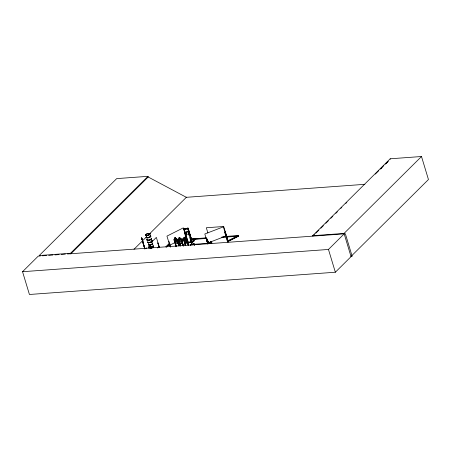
<?xml version="1.0" encoding="UTF-8"?>
<svg xmlns="http://www.w3.org/2000/svg" width="451" height="451" viewBox="0 0 451 451"><rect width="100%" height="100%" fill="white"/><g stroke="black" fill="none" stroke-linecap="round" stroke-linejoin="round"><path stroke-width="0.68" d="M206.4 238.923L207.359 239.684L208.599 243.303M191.213 239.239L195.559 238.889L191.985 242.283L190.818 238.365M192.244 241.911L187.819 242.3L192.205 241.973M195.548 238.945L195.497 238.658L192.103 242.379L187.779 242.694L192.126 242.379M211.322 241.623L209.805 243.078M211.429 241.443L210.217 242.835M175.405 243.281L176.149 238.889M188.073 228.618L192.43 242.26M192.199 242.277L187.853 242.514L188.98 242.7M147.049 235.304L147.003 235.546M146.925 235.473L146.812 235.507A2.379 0.823 -16.8 0 0 150.104 233.844A2.379 0.823 -16.8 0 0 146.575 234.103A2.379 0.823 -16.8 0 0 146.778 235.523L147.184 235.405L146.806 235.552M148.712 233.697L148.875 233.736M193.045 244.532L193.293 244.476M193.129 244.425L193.693 244.279M195.463 238.703L191.991 242.26M208.17 243.055L206.829 239.537L207.838 243.033M187.802 242.672L188.09 242.35M191.179 238.996L206.073 237.88M152.145 248.027L151.339 246.426L148.83 246.629L148.571 247.052L148.971 248.259M176.149 246.669L173.968 239.453L174.249 239.069M180.152 245.908L178.196 239.312L178.472 238.872L180.964 238.686L181.426 239.064L183.399 245.62M187.509 241.702L187.498 242.858L185 243.027L184.301 241.933L184.978 243.05L187.515 242.587L184.183 238.461L183.365 238.951L183.653 238.5M183.405 238.968L183.67 238.545L186.139 238.32L186.584 238.714M188.152 228.567L183.794 228.899L187.977 242.525M193.648 244.284L193.361 244.51M187.971 242.576L183.85 228.837L188.202 228.522L192.385 242.164M225.094 232.423L224.739 232.507L227.496 241.668L227.355 241.302L227.738 241.155M227.496 241.668L227.879 241.527L225.088 232.056L225.382 232.034L225.088 232.056M157.833 243.01L159.158 247.402M381.01 168.668L381.986 167.671M385.904 163.696L387.866 161.706M176.093 246.725L174.187 240.157L174.481 240.135L176.448 246.646M174.125 240.214L174.481 240.135M177.034 239.994L177.39 239.915L177.034 239.994L178.805 245.851M184.318 238.478L183.98 237.356L185.073 237.254L186.663 240.84L186.398 241.781L185.4 241.854L184.589 240.997L183.957 238.906L184.386 238.494M183.901 239.611L183.551 239.695L183.901 239.611L185.671 245.468M186.455 239.47L186.81 239.391L186.455 239.47L188.225 245.333M184.978 243.05L187.481 242.807L187.475 241.697M210.938 242.458L210.921 242.04C210.166 241.809 211.446 242.892 210.972 242.046M211.502 241.618L210.651 242.469L211.057 242.373M228.922 240.157L227.315 241.995L228.967 240.298M350.996 256.444L428.45 179.532L421.499 156.514L344.045 233.426L351.053 256.636L335.347 272.229L29.428 294.486L22.55 271.711L38.256 256.112L40.342 255.959M148.001 176.335L116.685 178.613L39.231 255.531L70.548 253.253L148.001 176.335L148.199 177.001L186.336 197.312L364.893 184.318M148.199 177.001L70.745 253.919L70.548 253.253M133.986 249.296L146.451 236.916M149.444 233.945L186.517 197.132M148.83 246.629L149.569 246.612L149.202 245.44L150.273 245.361L150.566 246.539L151.316 246.483M148.813 247.734L149.05 247.768M150.589 246.5L151.232 246.855L151.705 248.428M151.339 246.426L151.801 246.804M151.711 247.52L151.948 247.56M157.619 247.977L159.102 246.505M165.771 246.922L169.176 243.546M166.34 246.725L169.26 243.828M166.402 246.877L169.322 243.98M173.968 239.453L174.898 238.996M175.648 237.784L174.56 237.88L174.943 239.036L174.543 239.43L175.174 241.522L175.98 242.379L176.978 242.305L177.243 241.37L176.606 239.278L175.963 238.945L175.648 237.784L174.605 237.914M166.492 247.159L169.892 243.782M175.969 238.923L177.147 239.244L179.098 245.834M177.158 239.244L176.696 238.867M188.202 228.522L183.675 229.057M174.858 242.486L175.557 243.574L174.875 242.463M178.196 239.312L180.208 245.851M178.438 239.994L178.737 239.971L180.501 245.829M178.737 239.971L180.445 245.885M180.214 238.782L179.898 237.621L178.81 237.716L179.425 241.358L180.231 242.215L181.229 242.148L181.494 241.212L180.857 239.115L180.237 238.742M180.947 238.709L181.409 239.081L183.343 245.677M188.056 231.859L188.789 234.086L186.567 234.294L185.925 231.966L188.101 231.808L185.88 232.017L186.567 234.294M178.066 242.249L178.072 243.388L175.557 243.574M183.05 245.699L181.336 239.785L183.303 246.291M179.109 242.322L179.842 243.354L182.305 243.174M181.573 239.819L181.279 239.842M182.317 242.091L182.322 243.23L179.808 243.41L179.126 242.305M188.332 242.407L184.025 228.899M209.022 243.393L210.47 241.956M209.591 243.202L211.102 241.911L209.659 243.348M210.222 243.157L211.192 242.198M238.393 235.974L227.766 241.02L238.331 235.529L238.094 236.138L227.851 241.308L228.24 241.426L238.478 236.256L238.393 235.974L221.875 237.029M314.358 234.644L312.859 236.132L312.729 235.71L390.188 158.791L421.499 156.514M315.858 233.156L318.857 230.179M320.858 228.195L323.356 225.714M325.853 223.234L328.351 220.753M330.848 218.267L332.849 216.283M335.848 213.306L337.348 211.818M340.843 208.345L341.841 207.353M345.844 203.384L346.842 202.392M375.322 174.103L378.823 170.63M380.323 169.142L383.818 165.669M385.317 164.181L388.317 161.204M22.55 271.711L328.469 249.454L344.175 233.855L67.453 253.986M188.839 242.756L187.605 242.181M148.334 233.832L148.475 234.007M148.802 233.86L148.65 233.641M193.022 244.403L193.316 244.346M187.695 242.21L187.379 242.288M148.723 233.77L148.492 233.844M193.372 244.329L193.496 244.228M183.687 229.029L188.146 228.668L192.115 242.39M227.648 240.902L228.048 240.8L228.11 241.2L225.325 232.09M168.888 241.516L168.612 241.657L168.962 241.539L170.664 247.182M188.281 245.271L184.718 233.533L184.995 233.392M169.694 245.237L175.151 242.48M177.581 241.251L178.793 240.642M181.223 239.413L186.077 236.967M227.716 241.223L227.389 241.291M227.817 241.556L223.38 226.853L204.81 233.979L207.776 243.805M148.492 233.951L148.858 233.787M207.838 240.913L207.364 239.684L206.434 238.94L207.404 239.701M207.561 242.959L207.838 243.45L207.595 242.948M206.71 238.325L208.441 243.501M206.479 239.949L207.764 243.94M207.313 239.667L208.559 243.455M207.545 240.811L208.334 243.416M207.798 243.427L207.325 242.198L208.108 243.664L206.355 237.993L206.744 238.337M227.287 241.009L228.629 241.928L227.467 240.913M208.199 242.847L226.131 235.963M141.704 238.235L141.665 237.795L144.985 248.839M142.127 239.346C142.285 240.659 141.727 237.688 142.088 239.131M141.907 238.737L141.665 237.795L142.082 239.346M144.856 248.867L142.212 239.599M142.093 239.644L142.24 240.18M142.296 240.789L144.675 248.715M142.95 241.899L143.277 243.174M143.187 243.179L143.497 244.16L143.305 243.134M146.665 247.999L144.269 248.8M146.113 248.366L144.833 248.732L142.2 239.74M190.61 239.938L192.126 244.955M194.082 241.465L190.48 242.689M146.953 235.563L146.863 235.569M227.738 240.823L227.879 241.155M192.374 242.153L188.056 242.418M227.84 241.167L228.15 241.133M351.058 256.382L352.163 256.303L345.342 233.714M183.861 229.193L188.208 228.871M174.233 239.086L176.707 238.889M181.528 239.661L183.63 239.509M224.305 236.549L238.331 235.529M181.206 239.983L184.008 239.78M191.021 239.272L206.451 238.151M191.726 239.34L195.458 239.081M181.291 240.27L184.098 240.067M191.111 239.554L206.535 238.432M221.965 237.311L238.478 236.256M194.697 244.262L212.088 242.999M312.729 235.71L344.045 233.426M42.428 255.807L46.6 255.503M48.68 255.356L52.852 255.052M54.937 254.9L59.109 254.595M61.195 254.443L65.367 254.138M227.259 240.823L228.409 241.815M187.858 228.618L189.054 232.524M207.33 241.189L207.697 241.482M206.733 238.472L206.502 238.28L206.846 238.844M207.46 241.629L207.826 241.928M207.685 240.997L207.888 242.187M192.227 242.317L187.825 227.552L188.828 234.554L191.827 244.481M207.212 240.665L207.731 242.063M207.894 241.646L207.06 240.293L207.133 241.026M207.263 241.465L208.097 242.824L208.024 242.086M142.871 242.046L143.102 242.728L142.719 241.223M390.188 158.791L390.318 159.22M328.469 249.454L335.347 272.229M238.004 235.85L238.094 236.138M228.24 241.426L223.707 226.498L206.321 227.761L207.894 232.97M207.888 243.895L206.468 238.923M190.48 239.977L191.805 244.363M188.58 245.248L183.326 227.856L166.943 236.121L170.196 246.697M186.556 238.731L188.524 245.31M185.367 238.432L185.073 237.254L183.98 237.356L184.363 238.511M183.845 239.673L185.615 245.53M183.394 238.923L185.378 245.491M183.382 238.934L185.316 245.553M179.853 237.677L180.191 238.799M177.091 239.938L178.861 245.795M174.424 240.197L176.386 246.703M159.344 247.317L156.35 237.395L151.908 241.804L153.678 247.661M157.906 242.937L159.271 247.396M151.17 248.467L150.696 246.894L149.698 246.968L150.014 248.016M149.247 245.474L149.478 248.056M142.088 239.368L142.24 239.955M143.266 243.145L143.457 244.171M142.758 241.437L142.832 241.832M190.576 236.668L191.579 243.67M190.469 245.085A2.368 0.817 -16.8 0 1 193.789 243.895A2.368 0.817 -16.8 0 1 194.189 245.056M190.869 245.028A2.368 0.817 -16.8 0 1 193.857 244.115A2.368 0.817 -16.8 0 1 194.59 245.006M190.485 245.169A2.379 0.823 -16.8 0 1 193.817 243.98A2.379 0.823 -16.8 0 1 194.223 245.147M151.232 238.483A2.373 0.817 -16.8 0 1 149.433 240.265A2.373 0.817 -16.8 0 1 147.285 239.594M151.215 238.32A2.407 0.829 -16.8 0 1 149.394 240.135A2.407 0.829 -16.8 0 1 147.212 239.453M151.824 240.445A2.368 0.817 -16.8 0 1 150.324 242.136A2.368 0.817 -16.8 0 1 147.68 241.821M150.454 235.805A2.407 0.829 -16.8 0 1 148.931 237.525A2.407 0.829 -16.8 0 1 146.248 237.203M151.361 238.196A2.373 0.817 -16.8 0 1 149.01 239.921A2.373 0.817 -16.8 0 1 147.156 239.177M150.476 235.969A2.373 0.817 -16.8 0 1 148.971 237.66A2.373 0.817 -16.8 0 1 146.327 237.344M151.435 238.325A2.407 0.829 -16.8 0 1 149.05 240.079A2.407 0.829 -16.8 0 1 147.173 239.323M150.42 235.676A2.407 0.829 -16.8 0 1 148.593 237.491A2.407 0.829 -16.8 0 1 146.412 236.809M150.346 235.546A2.373 0.817 -16.8 0 1 148.548 237.333A2.373 0.817 -16.8 0 1 146.395 236.662M153.515 246.466A2.373 0.817 -16.8 0 1 151.598 247.436M153.498 246.319A2.407 0.829 -16.8 0 1 151.553 247.3M152.241 241.375A2.356 0.812 -16.8 0 1 149.264 242.779A2.356 0.812 -16.8 0 1 148.001 241.933M151.925 240.823A2.356 0.812 -16.8 0 1 152.286 241.144M152.737 243.805A2.407 0.829 -16.8 0 1 149.625 245A2.407 0.829 -16.8 0 1 148.616 244.104M153.588 245.784A2.373 0.817 -16.8 0 1 151.468 247.013M152.748 243.952A2.368 0.817 -16.8 0 1 149.687 245.13A2.368 0.817 -16.8 0 1 148.689 244.25M153.458 246.19A2.407 0.829 -16.8 0 1 151.519 247.171M152.697 243.675A2.407 0.829 -16.8 0 1 149.585 244.87A2.407 0.829 -16.8 0 1 148.576 243.974M152.63 243.529A2.373 0.817 -16.8 0 1 149.557 244.713A2.373 0.817 -16.8 0 1 148.559 243.828M149.884 247.599L150.961 247.514L149.867 247.616M206.795 239.396L206.479 239.515L206.795 239.396M150.792 247.774L150.149 247.825L150.262 248.197L150.905 248.146L150.792 247.774M184.921 237.497L184.279 237.547L184.391 237.919L185.034 237.869L184.921 237.497M185.496 238.788L184.498 238.867L185.13 240.958L186.128 240.885L185.496 238.788M175.501 238.021L174.858 238.066L174.971 238.444L175.614 238.393L175.501 238.021M179.752 237.863L179.109 237.908L179.222 238.28L179.864 238.235L179.752 237.863M176.076 239.318L175.073 239.391L175.71 241.482L176.707 241.409L176.076 239.318M180.327 239.154L179.329 239.227L179.96 241.319L180.958 241.246L180.327 239.154M150.127 245.598L149.484 245.648L149.597 246.02L150.239 245.975L150.127 245.598M150.369 242.283A2.373 0.817 -16.8 0 0 151.869 240.586A2.373 0.817 -16.8 0 1 150.375 242.305A2.373 0.817 -16.8 0 1 147.725 241.99A2.373 0.817 -16.8 0 0 150.369 242.283M146.755 235.433A2.373 0.817 -16.8 0 0 150.076 233.759A2.373 0.817 -16.8 0 0 146.552 234.013A2.373 0.817 -16.8 0 0 146.755 235.433M146.823 235.647A2.368 0.817 -16.8 0 0 150.132 233.979A2.368 0.817 -16.8 0 0 146.62 234.232A2.368 0.817 -16.8 0 0 146.823 235.647"/></g></svg>
